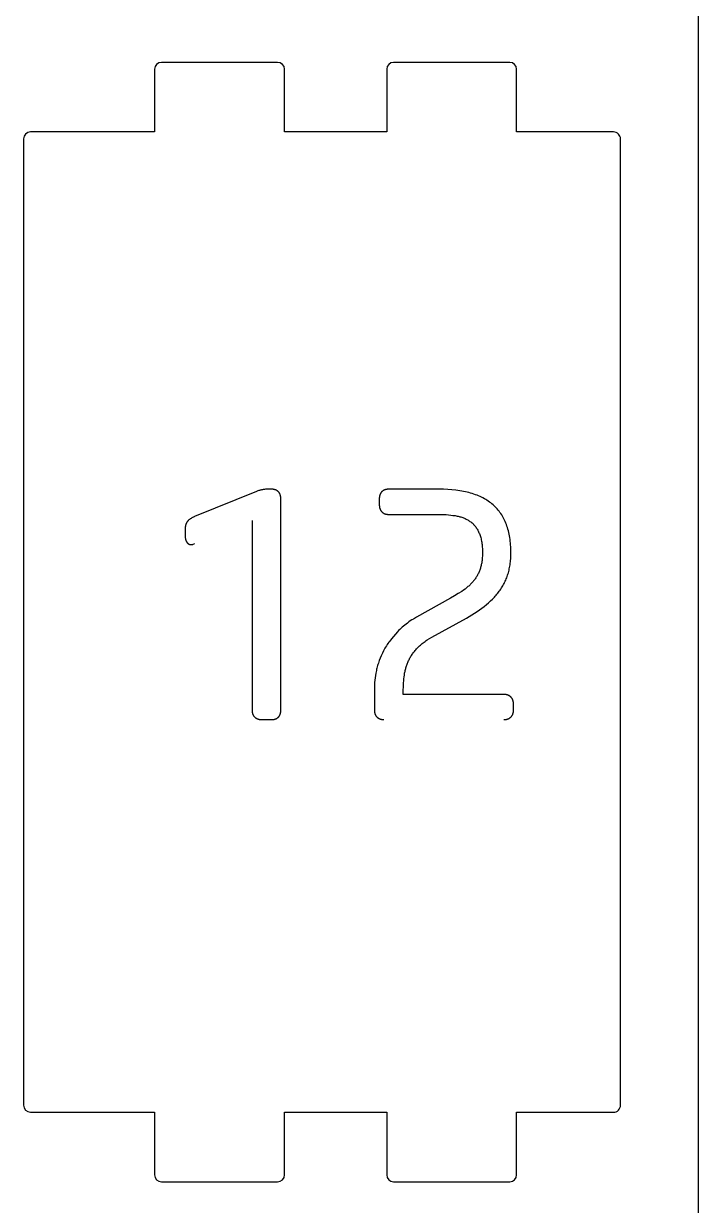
# Model space of a CAD drawing. Extents: x 296 to 1497, y 3 to 304.
# Drawn here: x 866.8 to 895.9, y 187.7 to 238.6 of the extents above; entities that cross this region are included whole.
import ezdxf

# ---------------------------------------------------------------- set-up
doc = ezdxf.new("R2010")
doc.units = 0
doc.layers.add('FLAT_PANELS', color=1, linetype='CONTINUOUS')
doc.layers.add('HELP_LINES', color=3, linetype='CONTINUOUS')

msp = doc.modelspace()

# ---------------------------------------------------------------- linework, layer by layer
at = {"layer": 'FLAT_PANELS'}
for p, q in [((877.776, 236.93, 0), (872.776, 236.93, 0)), ((887.776, 236.93, 0), (882.776, 236.93, 0)), ((872.476, 236.63, 0), (872.476, 233.93, 0)), ((878.076, 233.93, 0), (878.076, 236.63, 0)), ((882.476, 236.63, 0), (882.476, 233.93, 0)), ((888.076, 233.93, 0), (888.076, 236.63, 0)), ((872.476, 233.93, 0), (867.131, 233.93, 0)), ((882.476, 233.93, 0), (878.076, 233.93, 0)), ((892.251, 233.93, 0), (888.076, 233.93, 0)), ((866.831, 233.63, 0), (866.831, 192.008, 0)), ((892.551, 192.008, 0), (892.551, 233.63, 0)), ((867.131, 191.708, 0), (872.476, 191.708, 0)), ((872.476, 191.708, 0), (872.476, 189.008, 0)), ((878.076, 189.008, 0), (878.076, 191.708, 0)), ((878.076, 191.708, 0), (882.476, 191.708, 0)), ((882.476, 191.708, 0), (882.476, 189.008, 0)), ((888.076, 189.008, 0), (888.076, 191.708, 0)), ((888.076, 191.708, 0), (892.251, 191.708, 0)), ((872.776, 188.708, 0), (877.776, 188.708, 0)), ((882.776, 188.708, 0), (887.776, 188.708, 0))]:
    msp.add_line(p, q, dxfattribs=at)
for centre, start, end in [((872.776, 236.63, 0), 90, 180), ((877.776, 236.63, 0), 360, 90), ((882.776, 236.63, 0), 90, 180), ((887.776, 236.63, 0), 360, 90), ((867.131, 233.63, 0), 90.0003, 180), ((892.251, 233.63, 0), 360, 90.0002), ((867.131, 192.008, 0), 180, 269.9998), ((892.251, 192.008, 0), 269.9998, 0), ((872.776, 189.008, 0), 180, 270), ((877.776, 189.008, 0), 270, 0), ((882.776, 189.008, 0), 180, 270), ((887.776, 189.008, 0), 270, 0)]:
    msp.add_arc(centre, 0.3, start, end, dxfattribs=at)
at = {"layer": 'HELP_LINES'}
for p, q in [((895.908, 4.093), (895.908, 304.093)), ((876.868, 218.451), (874.201, 217.366)), ((876.899, 218.463), (876.868, 218.451)), ((876.93, 218.474), (876.899, 218.463)), ((876.961, 218.484), (876.93, 218.474)), ((876.993, 218.493), (876.961, 218.484)), ((877.024, 218.501), (876.993, 218.493)), ((877.056, 218.509), (877.024, 218.501)), ((877.088, 218.516), (877.056, 218.509)), ((877.12, 218.522), (877.088, 218.516)), ((877.152, 218.527), (877.12, 218.522)), ((877.184, 218.531), (877.152, 218.527)), ((877.216, 218.535), (877.184, 218.531)), ((877.249, 218.538), (877.216, 218.535)), ((877.282, 218.54), (877.249, 218.538)), ((877.315, 218.541), (877.282, 218.54)), ((877.348, 218.542), (877.315, 218.541)), ((877.521, 218.541), (877.348, 218.542)), ((877.533, 218.541), (877.521, 218.541)), ((877.545, 218.541), (877.533, 218.541)), ((877.557, 218.54), (877.545, 218.541)), ((877.569, 218.539), (877.557, 218.54)), ((877.58, 218.538), (877.569, 218.539)), ((877.592, 218.536), (877.58, 218.538)), ((877.603, 218.535), (877.592, 218.536)), ((877.614, 218.533), (877.603, 218.535)), ((877.624, 218.531), (877.614, 218.533)), ((877.635, 218.529), (877.624, 218.531)), ((877.645, 218.526), (877.635, 218.529)), ((877.655, 218.523), (877.645, 218.526)), ((877.665, 218.521), (877.655, 218.523)), ((877.675, 218.517), (877.665, 218.521)), ((877.685, 218.514), (877.675, 218.517)), ((877.694, 218.511), (877.685, 218.514)), ((877.703, 218.507), (877.694, 218.511)), ((877.712, 218.503), (877.703, 218.507)), ((877.721, 218.499), (877.712, 218.503)), ((877.73, 218.494), (877.721, 218.499)), ((877.738, 218.49), (877.73, 218.494)), ((877.746, 218.485), (877.738, 218.49)), ((877.754, 218.48), (877.746, 218.485)), ((877.762, 218.475), (877.754, 218.48)), ((877.77, 218.469), (877.762, 218.475)), ((877.777, 218.463), (877.77, 218.469)), ((877.785, 218.458), (877.777, 218.463)), ((877.792, 218.451), (877.785, 218.458)), ((877.799, 218.445), (877.792, 218.451)), ((877.806, 218.439), (877.799, 218.445)), ((877.812, 218.432), (877.806, 218.439)), ((877.818, 218.425), (877.812, 218.432)), ((877.825, 218.418), (877.818, 218.425)), ((877.831, 218.411), (877.825, 218.418)), ((877.836, 218.403), (877.831, 218.411)), ((877.842, 218.396), (877.836, 218.403)), ((877.847, 218.388), (877.842, 218.396)), ((877.852, 218.38), (877.847, 218.388)), ((877.857, 218.372), (877.852, 218.38)), ((877.862, 218.364), (877.857, 218.372)), ((882.217, 218.372), (882.212, 218.364)), ((882.222, 218.38), (882.217, 218.372)), ((882.227, 218.388), (882.222, 218.38)), ((882.232, 218.396), (882.227, 218.388)), ((882.238, 218.403), (882.232, 218.396)), ((882.243, 218.411), (882.238, 218.403)), ((882.249, 218.418), (882.243, 218.411)), ((882.255, 218.425), (882.249, 218.418)), ((882.262, 218.432), (882.255, 218.425)), ((882.268, 218.439), (882.262, 218.432)), ((882.275, 218.445), (882.268, 218.439)), ((882.282, 218.451), (882.275, 218.445)), ((882.289, 218.458), (882.282, 218.451)), ((882.296, 218.463), (882.289, 218.458)), ((882.304, 218.469), (882.296, 218.463)), ((882.312, 218.475), (882.304, 218.469)), ((882.32, 218.48), (882.312, 218.475)), ((882.328, 218.485), (882.32, 218.48)), ((882.336, 218.49), (882.328, 218.485)), ((882.344, 218.494), (882.336, 218.49)), ((882.353, 218.499), (882.344, 218.494)), ((882.362, 218.503), (882.353, 218.499)), ((882.371, 218.507), (882.362, 218.503)), ((882.38, 218.511), (882.371, 218.507)), ((882.39, 218.514), (882.38, 218.511)), ((882.399, 218.517), (882.39, 218.514)), ((882.409, 218.521), (882.399, 218.517)), ((882.419, 218.523), (882.409, 218.521)), ((882.429, 218.526), (882.419, 218.523)), ((882.439, 218.529), (882.429, 218.526)), ((882.45, 218.531), (882.439, 218.529)), ((882.461, 218.533), (882.45, 218.531)), ((882.472, 218.535), (882.461, 218.533)), ((882.483, 218.536), (882.472, 218.535)), ((882.494, 218.538), (882.483, 218.536)), ((882.506, 218.539), (882.494, 218.538)), ((882.517, 218.54), (882.506, 218.539)), ((882.529, 218.541), (882.517, 218.54)), ((882.541, 218.541), (882.529, 218.541)), ((882.554, 218.541), (882.541, 218.541)), ((882.566, 218.542), (882.554, 218.541)), ((884.927, 218.539), (882.566, 218.542)), ((885.112, 218.531), (884.927, 218.539)), ((885.29, 218.518), (885.112, 218.531)), ((885.463, 218.5), (885.29, 218.518)), ((885.547, 218.489), (885.463, 218.5)), ((885.629, 218.476), (885.547, 218.489)), ((885.71, 218.462), (885.629, 218.476)), ((885.79, 218.447), (885.71, 218.462)), ((885.868, 218.431), (885.79, 218.447)), ((885.944, 218.414), (885.868, 218.431)), ((886.019, 218.395), (885.944, 218.414)), ((886.092, 218.374), (886.019, 218.395)), ((886.164, 218.353), (886.092, 218.374)), ((877.867, 218.356), (877.862, 218.364)), ((877.871, 218.347), (877.867, 218.356)), ((877.875, 218.339), (877.871, 218.347)), ((877.879, 218.33), (877.875, 218.339)), ((877.883, 218.321), (877.879, 218.33)), ((877.886, 218.312), (877.883, 218.321)), ((877.89, 218.303), (877.886, 218.312)), ((877.893, 218.293), (877.89, 218.303)), ((877.896, 218.284), (877.893, 218.293)), ((877.898, 218.274), (877.896, 218.284)), ((877.901, 218.264), (877.898, 218.274)), ((877.903, 218.254), (877.901, 218.264)), ((877.905, 218.244), (877.903, 218.254)), ((877.907, 218.234), (877.905, 218.244)), ((877.909, 218.224), (877.907, 218.234)), ((877.91, 218.213), (877.909, 218.224)), ((877.912, 218.202), (877.91, 218.213)), ((877.913, 218.192), (877.912, 218.202)), ((877.914, 218.18), (877.913, 218.192)), ((877.915, 218.169), (877.914, 218.18)), ((877.915, 218.158), (877.915, 218.169)), ((877.915, 218.147), (877.915, 218.158)), ((877.915, 218.135), (877.915, 218.147)), ((877.915, 209.014), (877.915, 218.135)), ((882.159, 218.147), (882.158, 217.87)), ((882.158, 217.87), (882.159, 217.858)), ((882.16, 218.18), (882.159, 218.169)), ((882.159, 218.169), (882.159, 218.158)), ((882.159, 218.158), (882.159, 218.147)), ((882.161, 218.192), (882.16, 218.18)), ((882.162, 218.202), (882.161, 218.192)), ((882.163, 218.213), (882.162, 218.202)), ((882.165, 218.224), (882.163, 218.213)), ((882.167, 218.234), (882.165, 218.224)), ((882.169, 218.244), (882.167, 218.234)), ((882.171, 218.254), (882.169, 218.244)), ((882.173, 218.264), (882.171, 218.254)), ((882.176, 218.274), (882.173, 218.264)), ((882.178, 218.284), (882.176, 218.274)), ((882.181, 218.293), (882.178, 218.284)), ((882.184, 218.303), (882.181, 218.293)), ((882.188, 218.312), (882.184, 218.303)), ((882.191, 218.321), (882.188, 218.312)), ((882.195, 218.33), (882.191, 218.321)), ((882.199, 218.339), (882.195, 218.33)), ((882.203, 218.347), (882.199, 218.339)), ((882.207, 218.356), (882.203, 218.347)), ((882.212, 218.364), (882.207, 218.356)), ((886.234, 218.33), (886.164, 218.353)), ((886.303, 218.306), (886.234, 218.33)), ((886.37, 218.28), (886.303, 218.306)), ((886.436, 218.254), (886.37, 218.28)), ((886.5, 218.225), (886.436, 218.254)), ((886.563, 218.196), (886.5, 218.225)), ((886.624, 218.165), (886.563, 218.196)), ((886.684, 218.133), (886.624, 218.165)), ((886.742, 218.1), (886.684, 218.133)), ((886.798, 218.065), (886.742, 218.1)), ((886.853, 218.03), (886.798, 218.065)), ((886.907, 217.992), (886.853, 218.03)), ((886.959, 217.954), (886.907, 217.992)), ((887.009, 217.914), (886.959, 217.954)), ((887.058, 217.873), (887.009, 217.914)), ((887.106, 217.83), (887.058, 217.873)), ((874.177, 217.356), (874.153, 217.345)), ((874.201, 217.366), (874.177, 217.356)), ((882.159, 217.858), (882.159, 217.847)), ((882.159, 217.847), (882.159, 217.835)), ((882.159, 217.835), (882.16, 217.824)), ((882.16, 217.824), (882.161, 217.813)), ((882.161, 217.813), (882.162, 217.802)), ((882.162, 217.802), (882.164, 217.792)), ((882.164, 217.792), (882.165, 217.781)), ((882.165, 217.781), (882.167, 217.77)), ((882.167, 217.77), (882.169, 217.76)), ((882.169, 217.76), (882.171, 217.75)), ((882.171, 217.75), (882.173, 217.74)), ((882.173, 217.74), (882.176, 217.73)), ((882.176, 217.73), (882.179, 217.72)), ((882.179, 217.72), (882.182, 217.711)), ((882.182, 217.711), (882.185, 217.701)), ((882.185, 217.701), (882.189, 217.692)), ((882.189, 217.692), (882.192, 217.683)), ((882.192, 217.683), (882.196, 217.674)), ((882.196, 217.674), (882.2, 217.665)), ((882.2, 217.665), (882.204, 217.656)), ((882.204, 217.656), (882.209, 217.647)), ((882.209, 217.647), (882.214, 217.639)), ((882.214, 217.639), (882.218, 217.631)), ((882.218, 217.631), (882.224, 217.623)), ((882.224, 217.623), (882.229, 217.615)), ((882.229, 217.615), (882.234, 217.607)), ((882.234, 217.607), (882.24, 217.599)), ((882.24, 217.599), (882.246, 217.591)), ((882.246, 217.591), (882.252, 217.584)), ((882.252, 217.584), (882.259, 217.577)), ((882.259, 217.577), (882.265, 217.57)), ((882.265, 217.57), (882.272, 217.563)), ((882.272, 217.563), (882.279, 217.556)), ((882.279, 217.556), (882.286, 217.549)), ((882.286, 217.549), (882.293, 217.543)), ((882.293, 217.543), (882.301, 217.537)), ((882.301, 217.537), (882.309, 217.531)), ((882.309, 217.531), (882.317, 217.526)), ((882.317, 217.526), (882.325, 217.52)), ((882.325, 217.52), (882.333, 217.515)), ((882.333, 217.515), (882.342, 217.51)), ((882.342, 217.51), (882.35, 217.505)), ((882.35, 217.505), (882.359, 217.501)), ((882.359, 217.501), (882.368, 217.496)), ((882.368, 217.496), (882.378, 217.492)), ((882.378, 217.492), (882.387, 217.488)), ((882.387, 217.488), (882.397, 217.485)), ((882.397, 217.485), (882.407, 217.481)), ((882.407, 217.481), (882.417, 217.478)), ((882.417, 217.478), (882.427, 217.475)), ((882.427, 217.475), (882.438, 217.472)), ((882.438, 217.472), (882.448, 217.47)), ((882.448, 217.47), (882.459, 217.468)), ((882.459, 217.468), (882.47, 217.465)), ((882.47, 217.465), (882.482, 217.464)), ((882.482, 217.464), (882.493, 217.462)), ((882.493, 217.462), (882.505, 217.46)), ((882.505, 217.46), (882.517, 217.459)), ((882.517, 217.459), (882.529, 217.458)), ((882.529, 217.458), (882.541, 217.457)), ((882.541, 217.457), (882.553, 217.457)), ((882.553, 217.457), (882.566, 217.457)), ((882.566, 217.457), (884.841, 217.455)), ((884.841, 217.455), (884.944, 217.452)), ((884.944, 217.452), (885.044, 217.447)), ((885.044, 217.447), (885.142, 217.44)), ((885.142, 217.44), (885.237, 217.43)), ((885.237, 217.43), (885.33, 217.418)), ((885.33, 217.418), (885.42, 217.404)), ((885.42, 217.404), (885.508, 217.389)), ((885.508, 217.389), (885.551, 217.38)), ((885.551, 217.38), (885.593, 217.37)), ((885.593, 217.37), (885.634, 217.359)), ((885.634, 217.359), (885.675, 217.347)), ((887.152, 217.786), (887.106, 217.83)), ((887.196, 217.741), (887.152, 217.786)), ((887.239, 217.694), (887.196, 217.741)), ((887.281, 217.646), (887.239, 217.694)), ((887.321, 217.596), (887.281, 217.646)), ((887.359, 217.545), (887.321, 217.596)), ((887.396, 217.493), (887.359, 217.545)), ((887.431, 217.439), (887.396, 217.493)), ((887.465, 217.383), (887.431, 217.439)), ((887.498, 217.327), (887.465, 217.383)), ((873.796, 216.886), (873.795, 216.874)), ((873.795, 216.874), (873.795, 216.52)), ((873.797, 216.909), (873.796, 216.898)), ((873.796, 216.898), (873.796, 216.886)), ((873.798, 216.921), (873.797, 216.909)), ((873.8, 216.932), (873.798, 216.921)), ((873.801, 216.944), (873.8, 216.932)), ((873.803, 216.955), (873.801, 216.944)), ((873.805, 216.966), (873.803, 216.955)), ((873.807, 216.977), (873.805, 216.966)), ((873.809, 216.987), (873.807, 216.977)), ((873.812, 216.998), (873.809, 216.987)), ((873.814, 217.008), (873.812, 216.998)), ((873.817, 217.018), (873.814, 217.008)), ((873.821, 217.028), (873.817, 217.018)), ((873.824, 217.038), (873.821, 217.028)), ((873.827, 217.047), (873.824, 217.038)), ((873.831, 217.057), (873.827, 217.047)), ((873.835, 217.066), (873.831, 217.057)), ((873.839, 217.075), (873.835, 217.066)), ((873.844, 217.084), (873.839, 217.075)), ((873.848, 217.093), (873.844, 217.084)), ((873.853, 217.102), (873.848, 217.093)), ((873.858, 217.11), (873.853, 217.102)), ((873.863, 217.119), (873.858, 217.11)), ((873.868, 217.127), (873.863, 217.119)), ((873.874, 217.135), (873.868, 217.127)), ((873.88, 217.143), (873.874, 217.135)), ((873.886, 217.15), (873.88, 217.143)), ((873.892, 217.158), (873.886, 217.15)), ((873.898, 217.165), (873.892, 217.158)), ((873.905, 217.173), (873.898, 217.165)), ((873.911, 217.18), (873.905, 217.173)), ((873.918, 217.187), (873.911, 217.18)), ((873.925, 217.194), (873.918, 217.187)), ((873.94, 217.208), (873.925, 217.194)), ((873.956, 217.222), (873.94, 217.208)), ((873.972, 217.235), (873.956, 217.222)), ((873.989, 217.248), (873.972, 217.235)), ((874.007, 217.261), (873.989, 217.248)), ((874.026, 217.274), (874.007, 217.261)), ((874.045, 217.286), (874.026, 217.274)), ((874.065, 217.298), (874.045, 217.286)), ((874.086, 217.31), (874.065, 217.298)), ((874.107, 217.322), (874.086, 217.31)), ((874.13, 217.333), (874.107, 217.322)), ((874.153, 217.345), (874.13, 217.333)), ((876.675, 217.192), (876.675, 209.014)), ((885.675, 217.347), (885.714, 217.335)), ((885.714, 217.335), (885.753, 217.321)), ((885.753, 217.321), (885.791, 217.307)), ((885.791, 217.307), (885.828, 217.292)), ((885.828, 217.292), (885.864, 217.275)), ((885.864, 217.275), (885.9, 217.258)), ((885.9, 217.258), (885.935, 217.24)), ((885.935, 217.24), (885.969, 217.221)), ((885.969, 217.221), (886.002, 217.202)), ((886.002, 217.202), (886.034, 217.181)), ((886.034, 217.181), (886.066, 217.159)), ((886.066, 217.159), (886.096, 217.137)), ((886.096, 217.137), (886.111, 217.125)), ((886.111, 217.125), (886.126, 217.113)), ((886.126, 217.113), (886.141, 217.101)), ((886.141, 217.101), (886.155, 217.089)), ((886.155, 217.089), (886.169, 217.076)), ((886.169, 217.076), (886.183, 217.063)), ((886.183, 217.063), (886.197, 217.05)), ((886.197, 217.05), (886.21, 217.036)), ((886.21, 217.036), (886.224, 217.022)), ((886.224, 217.022), (886.237, 217.008)), ((886.237, 217.008), (886.25, 216.994)), ((886.25, 216.994), (886.262, 216.979)), ((886.262, 216.979), (886.287, 216.949)), ((886.287, 216.949), (886.311, 216.918)), ((886.311, 216.918), (886.334, 216.886)), ((886.334, 216.886), (886.356, 216.852)), ((886.356, 216.852), (886.377, 216.818)), ((887.529, 217.268), (887.498, 217.327)), ((887.558, 217.209), (887.529, 217.268)), ((887.586, 217.148), (887.558, 217.209)), ((887.612, 217.085), (887.586, 217.148)), ((887.637, 217.021), (887.612, 217.085)), ((887.66, 216.956), (887.637, 217.021)), ((887.682, 216.889), (887.66, 216.956)), ((887.703, 216.82), (887.682, 216.889)), ((873.795, 216.52), (873.795, 216.5)), ((873.795, 216.5), (873.796, 216.48)), ((873.796, 216.48), (873.797, 216.461)), ((873.797, 216.461), (873.799, 216.443)), ((873.799, 216.443), (873.802, 216.425)), ((873.802, 216.425), (873.803, 216.416)), ((873.803, 216.416), (873.805, 216.407)), ((873.805, 216.407), (873.806, 216.399)), ((873.806, 216.399), (873.808, 216.39)), ((873.808, 216.39), (873.81, 216.382)), ((873.81, 216.382), (873.812, 216.373)), ((873.812, 216.373), (873.815, 216.365)), ((873.815, 216.365), (873.817, 216.357)), ((873.817, 216.357), (873.82, 216.349)), ((873.82, 216.349), (873.822, 216.342)), ((873.822, 216.342), (873.825, 216.334)), ((873.825, 216.334), (873.828, 216.326)), ((886.377, 216.818), (886.398, 216.783)), ((886.398, 216.783), (886.417, 216.746)), ((886.417, 216.746), (886.436, 216.708)), ((886.436, 216.708), (886.454, 216.669)), ((886.454, 216.669), (886.471, 216.63)), ((886.471, 216.63), (886.487, 216.589)), ((886.487, 216.589), (886.502, 216.546)), ((886.502, 216.546), (886.516, 216.502)), ((886.516, 216.502), (886.529, 216.457)), ((886.529, 216.457), (886.541, 216.41)), ((886.541, 216.41), (886.552, 216.362)), ((886.552, 216.362), (886.561, 216.312)), ((887.722, 216.751), (887.703, 216.82)), ((887.739, 216.68), (887.722, 216.751)), ((887.755, 216.607), (887.739, 216.68)), ((887.769, 216.533), (887.755, 216.607)), ((887.782, 216.458), (887.769, 216.533)), ((887.793, 216.381), (887.782, 216.458)), ((887.803, 216.303), (887.793, 216.381)), ((873.828, 216.326), (873.831, 216.319)), ((873.831, 216.319), (873.835, 216.312)), ((873.835, 216.312), (873.838, 216.305)), ((873.838, 216.305), (873.841, 216.298)), ((873.841, 216.298), (873.845, 216.291)), ((873.845, 216.291), (873.849, 216.284)), ((873.849, 216.284), (873.853, 216.277)), ((873.853, 216.277), (873.857, 216.271)), ((873.857, 216.271), (873.861, 216.264)), ((873.861, 216.264), (873.866, 216.258)), ((873.866, 216.258), (873.87, 216.252)), ((873.87, 216.252), (873.875, 216.246)), ((873.875, 216.246), (873.879, 216.24)), ((873.879, 216.24), (873.884, 216.235)), ((873.884, 216.235), (873.889, 216.229)), ((873.889, 216.229), (873.894, 216.224)), ((873.894, 216.224), (873.899, 216.219)), ((873.899, 216.219), (873.904, 216.214)), ((873.904, 216.214), (873.909, 216.21)), ((873.909, 216.21), (873.914, 216.205)), ((873.914, 216.205), (873.92, 216.201)), ((873.92, 216.201), (873.925, 216.197)), ((873.925, 216.197), (873.931, 216.193)), ((873.931, 216.193), (873.936, 216.19)), ((873.936, 216.19), (873.942, 216.186)), ((873.942, 216.186), (873.948, 216.183)), ((873.948, 216.183), (873.954, 216.18)), ((873.954, 216.18), (873.96, 216.177)), ((873.96, 216.177), (873.966, 216.174)), ((873.966, 216.174), (873.972, 216.172)), ((873.972, 216.172), (873.978, 216.17)), ((873.978, 216.17), (873.985, 216.168)), ((873.985, 216.168), (873.991, 216.166)), ((873.991, 216.166), (873.997, 216.164)), ((873.997, 216.164), (874.004, 216.163)), ((874.004, 216.163), (874.011, 216.161)), ((874.011, 216.161), (874.018, 216.16)), ((874.018, 216.16), (874.024, 216.16)), ((874.024, 216.16), (874.031, 216.159)), ((874.031, 216.159), (874.038, 216.158)), ((874.038, 216.158), (874.046, 216.158)), ((874.046, 216.158), (874.053, 216.158)), ((874.053, 216.158), (874.059, 216.158)), ((874.059, 216.158), (874.064, 216.158)), ((874.064, 216.158), (874.07, 216.159)), ((874.07, 216.159), (874.075, 216.159)), ((874.075, 216.159), (874.081, 216.16)), ((874.081, 216.16), (874.087, 216.16)), ((874.087, 216.16), (874.092, 216.161)), ((874.092, 216.161), (874.097, 216.162)), ((874.097, 216.162), (874.103, 216.163)), ((874.103, 216.163), (874.108, 216.164)), ((874.108, 216.164), (874.114, 216.166)), ((874.114, 216.166), (874.119, 216.167)), ((874.119, 216.167), (874.124, 216.169)), ((874.124, 216.169), (874.13, 216.17)), ((874.13, 216.17), (874.135, 216.172)), ((874.135, 216.172), (874.214, 216.203)), ((886.561, 216.312), (886.57, 216.261)), ((886.57, 216.261), (886.578, 216.209)), ((886.578, 216.209), (886.585, 216.155)), ((886.585, 216.155), (886.59, 216.1)), ((886.59, 216.1), (886.595, 216.043)), ((886.595, 216.043), (886.599, 215.985)), ((886.599, 215.985), (886.601, 215.926)), ((886.601, 215.926), (886.603, 215.803)), ((887.811, 216.223), (887.803, 216.303)), ((887.818, 216.142), (887.811, 216.223)), ((887.823, 216.059), (887.818, 216.142)), ((887.827, 215.975), (887.823, 216.059)), ((887.829, 215.89), (887.827, 215.975)), ((887.83, 215.803), (887.829, 215.89)), ((886.563, 215.336), (886.554, 215.295)), ((886.571, 215.379), (886.563, 215.336)), ((886.577, 215.423), (886.571, 215.379)), ((886.584, 215.467), (886.577, 215.423)), ((886.589, 215.513), (886.584, 215.467)), ((886.593, 215.559), (886.589, 215.513)), ((886.597, 215.606), (886.593, 215.559)), ((886.6, 215.654), (886.597, 215.606)), ((886.602, 215.703), (886.6, 215.654)), ((886.603, 215.803), (886.602, 215.703)), ((887.794, 215.29), (887.802, 215.351)), ((887.802, 215.351), (887.81, 215.413)), ((887.81, 215.413), (887.816, 215.475)), ((887.816, 215.475), (887.821, 215.539)), ((887.821, 215.539), (887.825, 215.604)), ((887.825, 215.604), (887.828, 215.669)), ((887.828, 215.669), (887.83, 215.803)), ((886.373, 214.817), (886.354, 214.785)), ((886.392, 214.851), (886.373, 214.817)), ((886.409, 214.885), (886.392, 214.851)), ((886.426, 214.919), (886.409, 214.885)), ((886.442, 214.954), (886.426, 214.919)), ((886.458, 214.989), (886.442, 214.954)), ((886.473, 215.025), (886.458, 214.989)), ((886.487, 215.061), (886.473, 215.025)), ((886.5, 215.098), (886.487, 215.061)), ((886.512, 215.136), (886.5, 215.098)), ((886.524, 215.174), (886.512, 215.136)), ((886.535, 215.213), (886.524, 215.174)), ((886.545, 215.254), (886.535, 215.213)), ((886.554, 215.295), (886.545, 215.254)), ((887.666, 214.785), (887.685, 214.837)), ((887.685, 214.837), (887.703, 214.89)), ((887.703, 214.89), (887.719, 214.945)), ((887.719, 214.945), (887.734, 215)), ((887.734, 215), (887.748, 215.056)), ((887.748, 215.056), (887.761, 215.113)), ((887.761, 215.113), (887.773, 215.171)), ((887.773, 215.171), (887.784, 215.23)), ((887.784, 215.23), (887.794, 215.29)), ((885.979, 214.346), (885.917, 214.293)), ((886.009, 214.373), (885.979, 214.346)), ((886.039, 214.4), (886.009, 214.373)), ((886.067, 214.427), (886.039, 214.4)), ((886.095, 214.455), (886.067, 214.427)), ((886.122, 214.483), (886.095, 214.455)), ((886.149, 214.511), (886.122, 214.483)), ((886.175, 214.54), (886.149, 214.511)), ((886.2, 214.569), (886.175, 214.54)), ((886.224, 214.598), (886.2, 214.569)), ((886.247, 214.628), (886.224, 214.598)), ((886.27, 214.658), (886.247, 214.628)), ((886.292, 214.689), (886.27, 214.658)), ((886.314, 214.72), (886.292, 214.689)), ((886.334, 214.752), (886.314, 214.72)), ((886.354, 214.785), (886.334, 214.752)), ((887.423, 214.29), (887.452, 214.337)), ((887.452, 214.337), (887.48, 214.385)), ((887.48, 214.385), (887.507, 214.433)), ((887.507, 214.433), (887.533, 214.481)), ((887.533, 214.481), (887.557, 214.53)), ((887.557, 214.53), (887.581, 214.58)), ((887.581, 214.58), (887.604, 214.63)), ((887.604, 214.63), (887.626, 214.681)), ((887.626, 214.681), (887.647, 214.732)), ((887.647, 214.732), (887.666, 214.785)), ((885.225, 213.844), (883.76, 213.035)), ((885.399, 213.945), (885.225, 213.844)), ((885.561, 214.044), (885.399, 213.945)), ((885.712, 214.142), (885.561, 214.044)), ((885.783, 214.191), (885.712, 214.142)), ((885.851, 214.242), (885.783, 214.191)), ((885.917, 214.293), (885.851, 214.242)), ((886.952, 213.73), (887.036, 213.811)), ((887.036, 213.811), (887.076, 213.852)), ((887.076, 213.852), (887.115, 213.894)), ((887.115, 213.894), (887.153, 213.936)), ((887.153, 213.936), (887.19, 213.979)), ((887.19, 213.979), (887.227, 214.022)), ((887.227, 214.022), (887.262, 214.065)), ((887.262, 214.065), (887.296, 214.109)), ((887.296, 214.109), (887.329, 214.153)), ((887.329, 214.153), (887.361, 214.199)), ((887.361, 214.199), (887.393, 214.244)), ((887.393, 214.244), (887.423, 214.29)), ((886.372, 213.276), (886.477, 213.349)), ((886.477, 213.349), (886.58, 213.422)), ((886.58, 213.422), (886.679, 213.497)), ((886.679, 213.497), (886.774, 213.573)), ((886.774, 213.573), (886.865, 213.65)), ((886.865, 213.65), (886.952, 213.73)), ((883.372, 212.78), (883.313, 212.735)), ((883.433, 212.824), (883.372, 212.78)), ((883.495, 212.867), (883.433, 212.824)), ((883.559, 212.91), (883.495, 212.867)), ((883.625, 212.952), (883.559, 212.91)), ((883.76, 213.035), (883.625, 212.952)), ((884.417, 212.172), (885.915, 212.99)), ((885.915, 212.99), (886.15, 213.132)), ((886.15, 213.132), (886.372, 213.276)), ((882.852, 212.306), (882.764, 212.206)), ((882.944, 212.405), (882.852, 212.306)), ((882.992, 212.454), (882.944, 212.405)), ((883.041, 212.502), (882.992, 212.454)), ((883.092, 212.55), (883.041, 212.502)), ((883.145, 212.597), (883.092, 212.55)), ((883.199, 212.644), (883.145, 212.597)), ((883.255, 212.69), (883.199, 212.644)), ((883.313, 212.735), (883.255, 212.69)), ((882.464, 211.796), (882.432, 211.743)), ((882.497, 211.848), (882.464, 211.796)), ((882.532, 211.9), (882.497, 211.848)), ((882.568, 211.951), (882.532, 211.9)), ((882.605, 212.003), (882.568, 211.951)), ((882.682, 212.105), (882.605, 212.003)), ((882.764, 212.206), (882.682, 212.105)), ((883.825, 211.73), (883.859, 211.763)), ((883.859, 211.763), (883.894, 211.796)), ((883.894, 211.796), (883.93, 211.829)), ((883.93, 211.829), (883.968, 211.861)), ((883.968, 211.861), (884.007, 211.894)), ((884.007, 211.894), (884.047, 211.926)), ((884.047, 211.926), (884.089, 211.957)), ((884.089, 211.957), (884.132, 211.989)), ((884.132, 211.989), (884.176, 212.02)), ((884.176, 212.02), (884.222, 212.051)), ((884.222, 212.051), (884.317, 212.112)), ((884.317, 212.112), (884.417, 212.172)), ((882.195, 211.265), (882.154, 211.158)), ((882.24, 211.371), (882.195, 211.265)), ((882.289, 211.478), (882.24, 211.371)), ((882.343, 211.585), (882.289, 211.478)), ((882.371, 211.638), (882.343, 211.585)), ((882.401, 211.691), (882.371, 211.638)), ((882.432, 211.743), (882.401, 211.691)), ((883.458, 211.236), (883.478, 211.273)), ((883.478, 211.273), (883.499, 211.31)), ((883.499, 211.31), (883.521, 211.346)), ((883.521, 211.346), (883.544, 211.382)), ((883.544, 211.382), (883.567, 211.418)), ((883.567, 211.418), (883.592, 211.454)), ((883.592, 211.454), (883.618, 211.489)), ((883.618, 211.489), (883.645, 211.524)), ((883.645, 211.524), (883.672, 211.559)), ((883.672, 211.559), (883.701, 211.594)), ((883.701, 211.594), (883.731, 211.628)), ((883.731, 211.628), (883.761, 211.662)), ((883.761, 211.662), (883.793, 211.696)), ((883.793, 211.696), (883.825, 211.73)), ((882.044, 210.785), (882.033, 210.731)), ((882.057, 210.838), (882.044, 210.785)), ((882.07, 210.891), (882.057, 210.838)), ((882.085, 210.945), (882.07, 210.891)), ((882.1, 210.998), (882.085, 210.945)), ((882.117, 211.051), (882.1, 210.998)), ((882.135, 211.105), (882.117, 211.051)), ((882.154, 211.158), (882.135, 211.105)), ((883.266, 210.698), (883.275, 210.738)), ((883.275, 210.738), (883.284, 210.777)), ((883.284, 210.777), (883.295, 210.816)), ((883.295, 210.816), (883.306, 210.855)), ((883.306, 210.855), (883.318, 210.894)), ((883.318, 210.894), (883.33, 210.933)), ((883.33, 210.933), (883.344, 210.971)), ((883.344, 210.971), (883.358, 211.01)), ((883.358, 211.01), (883.373, 211.048)), ((883.373, 211.048), (883.388, 211.086)), ((883.388, 211.086), (883.405, 211.124)), ((883.405, 211.124), (883.422, 211.161)), ((883.422, 211.161), (883.439, 211.199)), ((883.439, 211.199), (883.458, 211.236)), ((881.968, 210.315), (881.958, 210.214)), ((881.98, 210.417), (881.968, 210.315)), ((881.995, 210.521), (881.98, 210.417)), ((882.012, 210.625), (881.995, 210.521)), ((882.033, 210.731), (882.012, 210.625)), ((883.203, 210.208), (883.21, 210.292)), ((883.21, 210.292), (883.217, 210.375)), ((883.217, 210.375), (883.227, 210.457)), ((883.227, 210.457), (883.237, 210.538)), ((883.237, 210.538), (883.243, 210.578)), ((883.243, 210.578), (883.25, 210.618)), ((883.25, 210.618), (883.257, 210.658)), ((883.257, 210.658), (883.266, 210.698)), ((881.947, 210.015), (881.946, 209.026)), ((881.951, 210.114), (881.947, 210.015)), ((881.958, 210.214), (881.951, 210.114)), ((883.192, 209.866), (883.195, 210.039)), ((883.192, 209.704), (883.192, 209.866)), ((883.195, 210.039), (883.203, 210.208)), ((887.539, 209.704), (883.192, 209.704)), ((887.55, 209.704), (887.539, 209.704)), ((887.562, 209.703), (887.55, 209.704)), ((887.573, 209.702), (887.562, 209.703)), ((887.584, 209.701), (887.573, 209.702)), ((887.595, 209.7), (887.584, 209.701)), ((887.606, 209.699), (887.595, 209.7)), ((887.616, 209.697), (887.606, 209.699)), ((887.627, 209.695), (887.616, 209.697)), ((887.637, 209.693), (887.627, 209.695)), ((887.647, 209.691), (887.637, 209.693)), ((887.657, 209.688), (887.647, 209.691)), ((887.667, 209.686), (887.657, 209.688)), ((887.677, 209.683), (887.667, 209.686)), ((887.687, 209.679), (887.677, 209.683)), ((887.696, 209.676), (887.687, 209.679)), ((887.705, 209.672), (887.696, 209.676)), ((887.714, 209.668), (887.705, 209.672)), ((887.723, 209.664), (887.714, 209.668)), ((887.732, 209.66), (887.723, 209.664)), ((887.741, 209.655), (887.732, 209.66)), ((887.75, 209.651), (887.741, 209.655)), ((887.758, 209.646), (887.75, 209.651)), ((887.766, 209.641), (887.758, 209.646)), ((887.775, 209.635), (887.766, 209.641)), ((887.783, 209.63), (887.775, 209.635)), ((887.79, 209.624), (887.783, 209.63)), ((887.798, 209.618), (887.79, 209.624)), ((887.806, 209.611), (887.798, 209.618)), ((887.813, 209.605), (887.806, 209.611)), ((887.82, 209.598), (887.813, 209.605)), ((887.828, 209.591), (887.82, 209.598)), ((887.835, 209.584), (887.828, 209.591)), ((887.841, 209.577), (887.835, 209.584)), ((887.848, 209.569), (887.841, 209.577)), ((887.854, 209.562), (887.848, 209.569)), ((887.86, 209.554), (887.854, 209.562)), ((887.866, 209.546), (887.86, 209.554)), ((887.872, 209.538), (887.866, 209.546)), ((887.877, 209.53), (887.872, 209.538)), ((887.882, 209.522), (887.877, 209.53)), ((887.887, 209.513), (887.882, 209.522)), ((887.892, 209.505), (887.887, 209.513)), ((887.896, 209.496), (887.892, 209.505)), ((887.901, 209.487), (887.896, 209.496)), ((887.905, 209.478), (887.901, 209.487)), ((887.909, 209.469), (887.905, 209.478)), ((887.912, 209.459), (887.909, 209.469)), ((887.916, 209.45), (887.912, 209.459)), ((887.919, 209.44), (887.916, 209.45)), ((887.922, 209.431), (887.919, 209.44)), ((887.925, 209.421), (887.922, 209.431)), ((887.927, 209.411), (887.925, 209.421)), ((887.93, 209.401), (887.927, 209.411)), ((887.932, 209.39), (887.93, 209.401)), ((887.934, 209.38), (887.932, 209.39)), ((887.935, 209.369), (887.934, 209.38)), ((887.937, 209.358), (887.935, 209.369)), ((887.938, 209.347), (887.937, 209.358)), ((887.939, 209.336), (887.938, 209.347)), ((887.94, 209.325), (887.939, 209.336)), ((887.94, 209.314), (887.94, 209.325)), ((887.941, 209.302), (887.94, 209.314)), ((887.941, 209.291), (887.941, 209.302)), ((887.941, 209.014), (887.941, 209.291)), ((876.675, 209.014), (876.676, 209.003)), ((876.676, 209.003), (876.676, 208.991)), ((876.676, 208.991), (876.677, 208.98)), ((876.677, 208.98), (876.678, 208.969)), ((876.678, 208.969), (876.679, 208.958)), ((876.679, 208.958), (876.681, 208.948)), ((876.681, 208.948), (876.682, 208.937)), ((876.682, 208.937), (876.684, 208.927)), ((876.684, 208.927), (876.686, 208.916)), ((876.686, 208.916), (876.688, 208.906)), ((876.688, 208.906), (876.691, 208.896)), ((876.691, 208.896), (876.694, 208.886)), ((876.694, 208.886), (876.697, 208.877)), ((876.697, 208.877), (876.7, 208.867)), ((876.7, 208.867), (876.703, 208.858)), ((876.703, 208.858), (876.707, 208.849)), ((876.707, 208.849), (876.711, 208.84)), ((876.711, 208.84), (876.715, 208.831)), ((876.715, 208.831), (876.719, 208.822)), ((876.719, 208.822), (876.724, 208.813)), ((876.724, 208.813), (876.729, 208.805)), ((876.729, 208.805), (876.734, 208.797)), ((876.734, 208.797), (876.739, 208.789)), ((876.739, 208.789), (876.744, 208.781)), ((876.744, 208.781), (876.75, 208.773)), ((876.75, 208.773), (876.756, 208.765)), ((876.756, 208.765), (876.762, 208.757)), ((876.762, 208.757), (876.768, 208.75)), ((876.768, 208.75), (876.775, 208.743)), ((876.775, 208.743), (876.781, 208.736)), ((876.781, 208.736), (876.788, 208.729)), ((876.788, 208.729), (876.795, 208.722)), ((876.795, 208.722), (876.803, 208.716)), ((876.803, 208.716), (876.81, 208.709)), ((876.81, 208.709), (876.818, 208.703)), ((876.818, 208.703), (876.826, 208.697)), ((877.777, 208.697), (877.785, 208.703)), ((877.785, 208.703), (877.792, 208.709)), ((877.792, 208.709), (877.799, 208.716)), ((877.799, 208.716), (877.806, 208.722)), ((877.806, 208.722), (877.812, 208.729)), ((877.812, 208.729), (877.818, 208.736)), ((877.818, 208.736), (877.825, 208.743)), ((877.825, 208.743), (877.831, 208.75)), ((877.831, 208.75), (877.836, 208.757)), ((877.836, 208.757), (877.842, 208.765)), ((877.842, 208.765), (877.847, 208.773)), ((877.847, 208.773), (877.852, 208.781)), ((877.852, 208.781), (877.857, 208.789)), ((877.857, 208.789), (877.862, 208.797)), ((877.862, 208.797), (877.867, 208.805)), ((877.867, 208.805), (877.871, 208.813)), ((877.871, 208.813), (877.875, 208.822)), ((877.875, 208.822), (877.879, 208.831)), ((877.879, 208.831), (877.883, 208.84)), ((877.883, 208.84), (877.886, 208.849)), ((877.886, 208.849), (877.89, 208.858)), ((877.89, 208.858), (877.893, 208.867)), ((877.893, 208.867), (877.896, 208.877)), ((877.896, 208.877), (877.898, 208.886)), ((877.898, 208.886), (877.901, 208.896)), ((877.901, 208.896), (877.903, 208.906)), ((877.903, 208.906), (877.905, 208.916)), ((877.905, 208.916), (877.907, 208.927)), ((877.907, 208.927), (877.909, 208.937)), ((877.909, 208.937), (877.91, 208.948)), ((877.91, 208.948), (877.912, 208.958)), ((877.912, 208.958), (877.913, 208.969)), ((877.913, 208.969), (877.914, 208.98)), ((877.914, 208.98), (877.915, 208.991)), ((877.915, 209.003), (877.915, 209.014)), ((877.915, 208.991), (877.915, 209.003)), ((881.946, 209.026), (881.946, 209.014)), ((881.946, 209.014), (881.946, 209.003)), ((881.946, 209.003), (881.947, 208.991)), ((881.947, 208.991), (881.948, 208.98)), ((881.948, 208.98), (881.949, 208.969)), ((881.949, 208.969), (881.95, 208.958)), ((881.95, 208.958), (881.951, 208.948)), ((881.951, 208.948), (881.953, 208.937)), ((881.953, 208.937), (881.955, 208.927)), ((881.955, 208.927), (881.957, 208.916)), ((881.957, 208.916), (881.959, 208.906)), ((881.959, 208.906), (881.962, 208.896)), ((881.962, 208.896), (881.964, 208.886)), ((881.964, 208.886), (881.967, 208.877)), ((881.967, 208.877), (881.971, 208.867)), ((881.971, 208.867), (881.974, 208.858)), ((881.974, 208.858), (881.978, 208.849)), ((881.978, 208.849), (881.982, 208.84)), ((881.982, 208.84), (881.986, 208.831)), ((881.986, 208.831), (881.99, 208.822)), ((881.99, 208.822), (881.994, 208.813)), ((881.994, 208.813), (881.999, 208.805)), ((881.999, 208.805), (882.004, 208.797)), ((882.004, 208.797), (882.009, 208.789)), ((882.009, 208.789), (882.015, 208.781)), ((882.015, 208.781), (882.02, 208.773)), ((882.02, 208.773), (882.026, 208.765)), ((882.026, 208.765), (882.032, 208.757)), ((882.032, 208.757), (882.038, 208.75)), ((882.038, 208.75), (882.045, 208.743)), ((882.045, 208.743), (882.052, 208.736)), ((882.052, 208.736), (882.058, 208.729)), ((882.058, 208.729), (882.066, 208.722)), ((882.066, 208.722), (882.073, 208.716)), ((882.073, 208.716), (882.08, 208.709)), ((882.08, 208.709), (882.088, 208.703)), ((882.088, 208.703), (882.096, 208.697)), ((887.79, 208.697), (887.798, 208.703)), ((887.798, 208.703), (887.806, 208.709)), ((887.806, 208.709), (887.813, 208.716)), ((887.813, 208.716), (887.82, 208.722)), ((887.82, 208.722), (887.828, 208.729)), ((887.828, 208.729), (887.835, 208.736)), ((887.835, 208.736), (887.841, 208.743)), ((887.841, 208.743), (887.848, 208.75)), ((887.848, 208.75), (887.854, 208.757)), ((887.854, 208.757), (887.86, 208.765)), ((887.86, 208.765), (887.866, 208.773)), ((887.866, 208.773), (887.872, 208.781)), ((887.872, 208.781), (887.877, 208.789)), ((887.877, 208.789), (887.882, 208.797)), ((887.882, 208.797), (887.887, 208.805)), ((887.887, 208.805), (887.892, 208.813)), ((887.892, 208.813), (887.896, 208.822)), ((887.896, 208.822), (887.901, 208.831)), ((887.901, 208.831), (887.905, 208.84)), ((887.905, 208.84), (887.909, 208.849)), ((887.909, 208.849), (887.912, 208.858)), ((887.912, 208.858), (887.916, 208.867)), ((887.916, 208.867), (887.919, 208.877)), ((887.919, 208.877), (887.922, 208.886)), ((887.922, 208.886), (887.925, 208.896)), ((887.925, 208.896), (887.927, 208.906)), ((887.927, 208.906), (887.93, 208.916)), ((887.93, 208.916), (887.932, 208.927)), ((887.932, 208.927), (887.934, 208.937)), ((887.934, 208.937), (887.935, 208.948)), ((887.935, 208.948), (887.937, 208.958)), ((887.937, 208.958), (887.938, 208.969)), ((887.938, 208.969), (887.939, 208.98)), ((887.939, 208.98), (887.94, 208.991)), ((887.94, 209.003), (887.941, 209.014)), ((887.94, 208.991), (887.94, 209.003)), ((876.826, 208.697), (876.834, 208.692)), ((876.834, 208.692), (876.842, 208.686)), ((876.842, 208.686), (876.85, 208.681)), ((876.85, 208.681), (876.859, 208.676)), ((876.859, 208.676), (876.867, 208.671)), ((876.867, 208.671), (876.876, 208.666)), ((876.876, 208.666), (876.885, 208.662)), ((876.885, 208.662), (876.895, 208.658)), ((876.895, 208.658), (876.904, 208.654)), ((876.904, 208.654), (876.913, 208.65)), ((876.913, 208.65), (876.923, 208.647)), ((876.923, 208.647), (876.933, 208.643)), ((876.933, 208.643), (876.943, 208.64)), ((876.943, 208.64), (876.953, 208.637)), ((876.953, 208.637), (876.964, 208.635)), ((876.964, 208.635), (876.974, 208.632)), ((876.974, 208.632), (876.985, 208.63)), ((876.985, 208.63), (876.996, 208.628)), ((876.996, 208.628), (877.007, 208.626)), ((877.007, 208.626), (877.018, 208.624)), ((877.018, 208.624), (877.03, 208.623)), ((877.03, 208.623), (877.042, 208.622)), ((877.042, 208.622), (877.053, 208.621)), ((877.053, 208.621), (877.065, 208.62)), ((877.065, 208.62), (877.077, 208.62)), ((877.077, 208.62), (877.09, 208.619)), ((877.09, 208.619), (877.521, 208.619)), ((877.521, 208.619), (877.533, 208.62)), ((877.533, 208.62), (877.545, 208.62)), ((877.545, 208.62), (877.557, 208.621)), ((877.557, 208.621), (877.569, 208.622)), ((877.569, 208.622), (877.58, 208.623)), ((877.58, 208.623), (877.592, 208.624)), ((877.592, 208.624), (877.603, 208.626)), ((877.603, 208.626), (877.614, 208.628)), ((877.614, 208.628), (877.624, 208.63)), ((877.624, 208.63), (877.635, 208.632)), ((877.635, 208.632), (877.645, 208.635)), ((877.645, 208.635), (877.655, 208.637)), ((877.655, 208.637), (877.665, 208.64)), ((877.665, 208.64), (877.675, 208.643)), ((877.675, 208.643), (877.685, 208.647)), ((877.685, 208.647), (877.694, 208.65)), ((877.694, 208.65), (877.703, 208.654)), ((877.703, 208.654), (877.712, 208.658)), ((877.712, 208.658), (877.721, 208.662)), ((877.721, 208.662), (877.73, 208.666)), ((877.73, 208.666), (877.738, 208.671)), ((877.738, 208.671), (877.746, 208.676)), ((877.746, 208.676), (877.754, 208.681)), ((877.754, 208.681), (877.762, 208.686)), ((877.762, 208.686), (877.77, 208.692)), ((877.77, 208.692), (877.777, 208.697)), ((882.096, 208.697), (882.103, 208.692)), ((882.103, 208.692), (882.111, 208.686)), ((882.111, 208.686), (882.12, 208.681)), ((882.12, 208.681), (882.128, 208.676)), ((882.128, 208.676), (882.136, 208.671)), ((882.136, 208.671), (882.145, 208.666)), ((882.145, 208.666), (882.154, 208.662)), ((882.154, 208.662), (882.162, 208.658)), ((882.162, 208.658), (882.171, 208.654)), ((882.171, 208.654), (882.181, 208.65)), ((882.181, 208.65), (882.19, 208.647)), ((882.19, 208.647), (882.199, 208.643)), ((882.199, 208.643), (882.209, 208.64)), ((882.209, 208.64), (882.219, 208.637)), ((882.219, 208.637), (882.229, 208.635)), ((882.229, 208.635), (882.239, 208.632)), ((882.239, 208.632), (882.249, 208.63)), ((882.249, 208.63), (882.259, 208.628)), ((882.259, 208.628), (882.27, 208.626)), ((882.27, 208.626), (882.281, 208.624)), ((882.281, 208.624), (882.291, 208.623)), ((882.291, 208.623), (882.302, 208.622)), ((882.302, 208.622), (882.313, 208.621)), ((882.313, 208.621), (882.325, 208.62)), ((882.325, 208.62), (882.336, 208.62)), ((882.336, 208.62), (882.348, 208.619)), ((882.348, 208.619), (882.359, 208.619)), ((887.527, 208.619), (887.539, 208.619)), ((887.539, 208.619), (887.55, 208.62)), ((887.55, 208.62), (887.562, 208.62)), ((887.562, 208.62), (887.573, 208.621)), ((887.573, 208.621), (887.584, 208.622)), ((887.584, 208.622), (887.595, 208.623)), ((887.595, 208.623), (887.606, 208.624)), ((887.606, 208.624), (887.616, 208.626)), ((887.616, 208.626), (887.627, 208.628)), ((887.627, 208.628), (887.637, 208.63)), ((887.637, 208.63), (887.647, 208.632)), ((887.647, 208.632), (887.657, 208.635)), ((887.657, 208.635), (887.667, 208.637)), ((887.667, 208.637), (887.677, 208.64)), ((887.677, 208.64), (887.687, 208.643)), ((887.687, 208.643), (887.696, 208.647)), ((887.696, 208.647), (887.705, 208.65)), ((887.705, 208.65), (887.714, 208.654)), ((887.714, 208.654), (887.723, 208.658)), ((887.723, 208.658), (887.732, 208.662)), ((887.732, 208.662), (887.741, 208.666)), ((887.741, 208.666), (887.75, 208.671)), ((887.75, 208.671), (887.758, 208.676)), ((887.758, 208.676), (887.766, 208.681)), ((887.766, 208.681), (887.775, 208.686)), ((887.775, 208.686), (887.783, 208.692)), ((887.783, 208.692), (887.79, 208.697))]:
    msp.add_line(p, q, dxfattribs=at)

doc.saveas('drawing.dxf')
